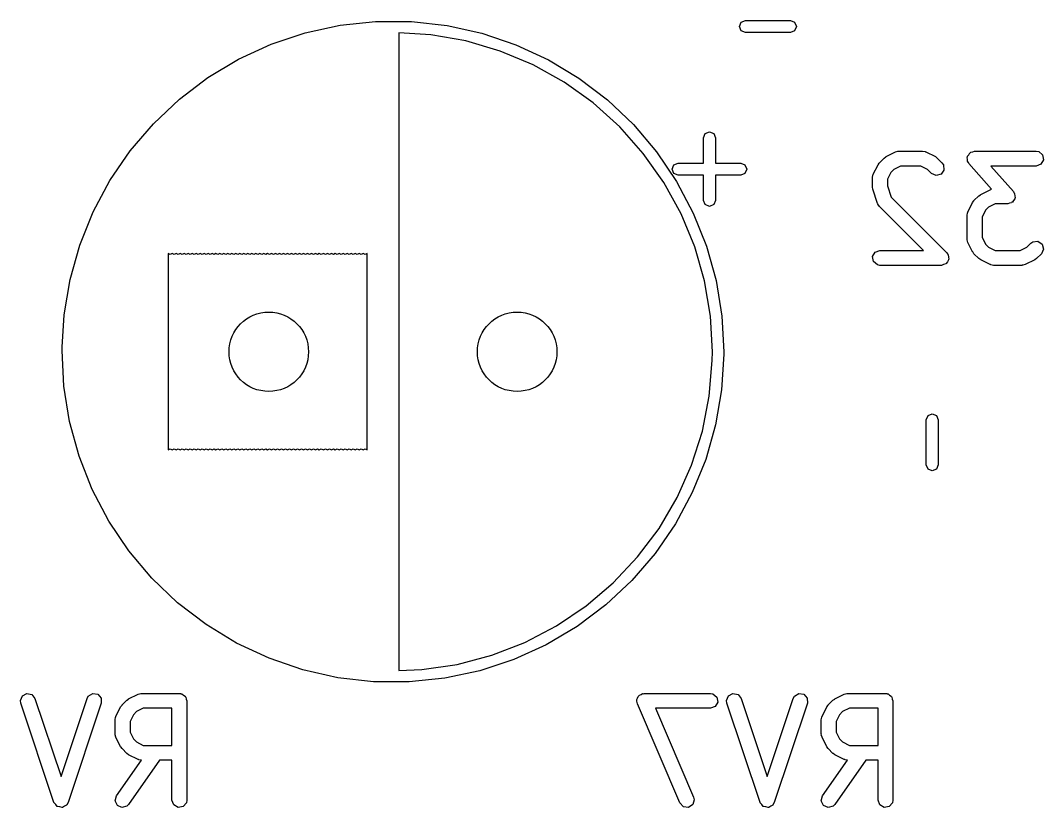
# Model space of a CAD drawing. Extents: x 62 to 228, y -146 to -46.
# Drawn here: x 179.98 to 190.28, y -111.42 to -103.49 of the extents above; entities that cross this region are included whole.
import ezdxf

# ---------------------------------------------------------------- set-up
doc = ezdxf.new("R2010")
doc.units = 0
doc.layers.add('BLACK', color=7, linetype='CONTINUOUS')

msp = doc.modelspace()

# ---------------------------------------------------------------- linework, layer by layer
at = {"layer": 'BLACK', "linetype": 'CONTINUOUS'}
for p, q in [((182.843, -103.62), (183.195, -103.543)), ((183.195, -103.543), (183.553, -103.505)), ((183.553, -103.505), (183.913, -103.506)), ((183.913, -103.506), (184.271, -103.545)), ((184.271, -103.545), (184.623, -103.623)), ((187.214, -103.554), (187.231, -103.512)), ((187.231, -103.597), (187.214, -103.554)), ((187.231, -103.512), (187.274, -103.494)), ((187.274, -103.494), (187.728, -103.494)), ((187.728, -103.494), (187.77, -103.512)), ((187.77, -103.512), (187.788, -103.554)), ((187.788, -103.554), (187.77, -103.597)), ((182.502, -103.734), (182.843, -103.62)), ((184.108, -103.638), (183.787, -103.618)), ((183.787, -103.618), (183.787, -110.04)), ((184.462, -103.7), (184.108, -103.638)), ((184.623, -103.623), (184.964, -103.739)), ((187.274, -103.614), (187.231, -103.597)), ((187.728, -103.614), (187.274, -103.614)), ((187.77, -103.597), (187.728, -103.614)), ((182.174, -103.885), (182.502, -103.734)), ((184.806, -103.802), (184.462, -103.7)), ((184.964, -103.739), (185.291, -103.89)), ((181.865, -104.07), (182.174, -103.885)), ((185.137, -103.941), (184.806, -103.802)), ((185.291, -103.89), (185.599, -104.076)), ((185.45, -104.116), (185.137, -103.941)), ((181.578, -104.287), (181.865, -104.07)), ((185.599, -104.076), (185.886, -104.295)), ((185.742, -104.325), (185.45, -104.116)), ((181.316, -104.534), (181.578, -104.287)), ((185.886, -104.295), (186.147, -104.542)), ((186.009, -104.565), (185.742, -104.325)), ((181.082, -104.808), (181.316, -104.534)), ((186.247, -104.833), (186.009, -104.565)), ((186.147, -104.542), (186.38, -104.817)), ((186.87, -104.634), (186.913, -104.617)), ((186.913, -104.617), (186.955, -104.634)), ((186.853, -104.676), (186.87, -104.634)), ((186.853, -104.931), (186.853, -104.676)), ((186.955, -104.634), (186.973, -104.676)), ((186.973, -104.676), (186.973, -104.931)), ((180.879, -105.105), (181.082, -104.808)), ((186.38, -104.817), (186.582, -105.115)), ((188.69, -104.866), (188.785, -104.819)), ((188.785, -104.819), (188.81, -104.811)), ((188.81, -104.811), (188.815, -104.812)), ((188.815, -104.812), (188.819, -104.811)), ((188.819, -104.811), (189.057, -104.811)), ((189.057, -104.811), (189.083, -104.815)), ((189.083, -104.815), (189.086, -104.818)), ((189.086, -104.818), (189.091, -104.819)), ((189.091, -104.819), (189.186, -104.866)), ((189.538, -104.826), (189.542, -104.822)), ((189.542, -104.822), (189.562, -104.818)), ((189.562, -104.818), (189.581, -104.811)), ((189.581, -104.811), (190.2, -104.811)), ((190.2, -104.811), (190.226, -104.815)), ((190.226, -104.815), (190.265, -104.848)), ((186.454, -105.127), (186.247, -104.833)), ((188.623, -104.928), (188.671, -104.88)), ((188.671, -104.88), (188.689, -104.868)), ((188.689, -104.868), (188.69, -104.866)), ((189.186, -104.866), (189.204, -104.88)), ((189.204, -104.88), (189.205, -104.88)), ((189.205, -104.88), (189.253, -104.928)), ((189.507, -104.873), (189.51, -104.868)), ((189.511, -104.893), (189.507, -104.873)), ((189.51, -104.862), (189.523, -104.846)), ((189.51, -104.868), (189.51, -104.862)), ((189.511, -104.913), (189.511, -104.893)), ((189.515, -104.92), (189.511, -104.913)), ((189.516, -104.923), (189.515, -104.92)), ((189.519, -104.926), (189.516, -104.923)), ((189.524, -104.935), (189.519, -104.926)), ((189.523, -104.846), (189.533, -104.828)), ((189.533, -104.828), (189.538, -104.826)), ((190.274, -104.899), (190.248, -104.943)), ((190.265, -104.848), (190.274, -104.899)), ((186.538, -104.992), (186.555, -104.949)), ((186.555, -105.034), (186.538, -104.992)), ((186.555, -104.949), (186.598, -104.931)), ((186.598, -104.931), (186.853, -104.931)), ((186.973, -104.931), (187.228, -104.931)), ((187.228, -104.931), (187.27, -104.949)), ((187.27, -104.949), (187.288, -104.992)), ((187.288, -104.992), (187.27, -105.034)), ((188.561, -105.043), (188.609, -104.948)), ((188.609, -104.948), (188.622, -104.93)), ((188.622, -104.93), (188.623, -104.928)), ((188.738, -105.026), (188.703, -105.094)), ((188.768, -104.995), (188.738, -105.026)), ((188.837, -104.961), (188.768, -104.995)), ((189.039, -104.961), (188.837, -104.961)), ((189.108, -104.995), (189.039, -104.961)), ((189.147, -105.034), (189.108, -104.995)), ((189.272, -105.001), (189.243, -105.043)), ((189.253, -104.928), (189.268, -104.949)), ((189.268, -104.949), (189.272, -105.001)), ((189.752, -105.195), (189.524, -104.935)), ((190.2, -104.961), (189.746, -104.961)), ((189.746, -104.961), (189.971, -105.217)), ((190.248, -104.943), (190.2, -104.961)), ((180.709, -105.423), (180.879, -105.105)), ((186.627, -105.441), (186.454, -105.127)), ((186.598, -105.051), (186.555, -105.034)), ((186.582, -105.115), (186.75, -105.434)), ((186.853, -105.051), (186.598, -105.051)), ((186.853, -105.306), (186.853, -105.051)), ((187.228, -105.051), (186.973, -105.051)), ((186.973, -105.051), (186.973, -105.306)), ((187.27, -105.034), (187.228, -105.051)), ((188.553, -105.076), (188.558, -105.051)), ((188.553, -105.172), (188.553, -105.076)), ((188.558, -105.051), (188.561, -105.047)), ((188.561, -105.047), (188.561, -105.043)), ((188.703, -105.094), (188.703, -105.159)), ((189.193, -105.056), (189.147, -105.034)), ((189.243, -105.043), (189.193, -105.056)), ((188.554, -105.173), (188.553, -105.172)), ((188.557, -105.195), (188.554, -105.173)), ((188.605, -105.338), (188.557, -105.195)), ((188.703, -105.159), (188.742, -105.274)), ((189.643, -105.247), (189.738, -105.2)), ((189.738, -105.2), (189.752, -105.195)), ((189.971, -105.217), (189.976, -105.227)), ((189.976, -105.227), (189.979, -105.229)), ((189.979, -105.229), (189.98, -105.232)), ((189.98, -105.232), (189.984, -105.24)), ((186.87, -105.349), (186.853, -105.306)), ((186.973, -105.306), (186.955, -105.349)), ((188.608, -105.342), (188.605, -105.338)), ((188.742, -105.274), (189.301, -105.833)), ((189.514, -105.424), (189.561, -105.329)), ((189.561, -105.329), (189.575, -105.311)), ((189.575, -105.309), (189.623, -105.261)), ((189.575, -105.311), (189.575, -105.309)), ((189.623, -105.261), (189.641, -105.249)), ((189.641, -105.249), (189.643, -105.247)), ((189.933, -105.335), (189.914, -105.342)), ((189.953, -105.331), (189.933, -105.335)), ((189.957, -105.326), (189.953, -105.331)), ((189.962, -105.324), (189.957, -105.326)), ((189.973, -105.307), (189.962, -105.324)), ((189.985, -105.291), (189.973, -105.307)), ((189.984, -105.24), (189.985, -105.26)), ((189.985, -105.26), (189.988, -105.28)), ((189.988, -105.28), (189.985, -105.285)), ((189.985, -105.285), (189.985, -105.291)), ((180.575, -105.757), (180.709, -105.423)), ((186.764, -105.773), (186.627, -105.441)), ((186.75, -105.434), (186.883, -105.768)), ((186.913, -105.367), (186.87, -105.349)), ((186.955, -105.349), (186.913, -105.367)), ((188.608, -105.346), (188.608, -105.342)), ((188.623, -105.367), (188.608, -105.346)), ((189.066, -105.811), (188.623, -105.367)), ((189.506, -105.457), (189.51, -105.432)), ((189.51, -105.432), (189.513, -105.428)), ((189.513, -105.428), (189.514, -105.424)), ((189.69, -105.406), (189.656, -105.475)), ((189.721, -105.376), (189.69, -105.406)), ((189.789, -105.342), (189.721, -105.376)), ((189.914, -105.342), (189.789, -105.342)), ((189.506, -105.695), (189.506, -105.457)), ((189.656, -105.475), (189.656, -105.678)), ((189.507, -105.7), (189.506, -105.695)), ((189.506, -105.704), (189.507, -105.7)), ((189.514, -105.729), (189.506, -105.704)), ((189.561, -105.824), (189.514, -105.729)), ((189.656, -105.678), (189.69, -105.746)), ((189.69, -105.746), (189.721, -105.777)), ((190.108, -105.777), (190.147, -105.738)), ((190.147, -105.738), (190.168, -105.723)), ((190.168, -105.723), (190.219, -105.718)), ((190.219, -105.718), (190.261, -105.748)), ((190.261, -105.748), (190.275, -105.797)), ((180.478, -106.104), (180.575, -105.757)), ((181.486, -105.85), (181.466, -105.842)), ((181.466, -105.842), (181.466, -107.819)), ((181.506, -105.842), (181.486, -105.85)), ((181.526, -105.85), (181.506, -105.842)), ((181.546, -105.842), (181.526, -105.85)), ((181.566, -105.85), (181.546, -105.842)), ((181.586, -105.842), (181.566, -105.85)), ((181.606, -105.85), (181.586, -105.842)), ((181.626, -105.842), (181.606, -105.85)), ((181.646, -105.85), (181.626, -105.842)), ((181.666, -105.842), (181.646, -105.85)), ((181.686, -105.85), (181.666, -105.842)), ((181.706, -105.842), (181.686, -105.85)), ((181.726, -105.85), (181.706, -105.842)), ((181.746, -105.842), (181.726, -105.85)), ((181.766, -105.85), (181.746, -105.842)), ((181.786, -105.842), (181.766, -105.85)), ((181.806, -105.85), (181.786, -105.842)), ((181.826, -105.842), (181.806, -105.85)), ((181.846, -105.85), (181.826, -105.842)), ((181.866, -105.842), (181.846, -105.85)), ((181.886, -105.85), (181.866, -105.842)), ((181.906, -105.842), (181.886, -105.85)), ((181.926, -105.85), (181.906, -105.842)), ((181.946, -105.842), (181.926, -105.85)), ((181.966, -105.85), (181.946, -105.842)), ((181.986, -105.842), (181.966, -105.85)), ((182.006, -105.85), (181.986, -105.842)), ((182.026, -105.842), (182.006, -105.85)), ((182.046, -105.85), (182.026, -105.842)), ((182.066, -105.842), (182.046, -105.85)), ((182.086, -105.85), (182.066, -105.842)), ((182.106, -105.842), (182.086, -105.85)), ((182.126, -105.85), (182.106, -105.842)), ((182.146, -105.842), (182.126, -105.85)), ((182.166, -105.85), (182.146, -105.842)), ((182.186, -105.842), (182.166, -105.85)), ((182.206, -105.85), (182.186, -105.842)), ((182.226, -105.842), (182.206, -105.85)), ((182.246, -105.85), (182.226, -105.842)), ((182.266, -105.842), (182.246, -105.85)), ((182.286, -105.85), (182.266, -105.842)), ((182.306, -105.842), (182.286, -105.85)), ((182.326, -105.85), (182.306, -105.842)), ((182.346, -105.842), (182.326, -105.85)), ((182.366, -105.85), (182.346, -105.842)), ((182.386, -105.842), (182.366, -105.85)), ((182.406, -105.85), (182.386, -105.842)), ((182.426, -105.842), (182.406, -105.85)), ((182.446, -105.85), (182.426, -105.842)), ((182.466, -105.842), (182.446, -105.85)), ((182.486, -105.85), (182.466, -105.842)), ((182.506, -105.842), (182.486, -105.85)), ((182.526, -105.85), (182.506, -105.842)), ((182.546, -105.842), (182.526, -105.85)), ((182.566, -105.85), (182.546, -105.842)), ((182.586, -105.842), (182.566, -105.85)), ((182.606, -105.85), (182.586, -105.842)), ((182.626, -105.842), (182.606, -105.85)), ((182.646, -105.85), (182.626, -105.842)), ((182.666, -105.842), (182.646, -105.85)), ((182.686, -105.85), (182.666, -105.842)), ((182.706, -105.842), (182.686, -105.85)), ((182.726, -105.85), (182.706, -105.842)), ((182.746, -105.842), (182.726, -105.85)), ((182.766, -105.85), (182.746, -105.842)), ((182.786, -105.842), (182.766, -105.85)), ((182.806, -105.85), (182.786, -105.842)), ((182.826, -105.842), (182.806, -105.85)), ((182.846, -105.85), (182.826, -105.842)), ((182.866, -105.842), (182.846, -105.85)), ((182.886, -105.85), (182.866, -105.842)), ((182.906, -105.842), (182.886, -105.85)), ((182.926, -105.85), (182.906, -105.842)), ((182.946, -105.842), (182.926, -105.85)), ((182.966, -105.85), (182.946, -105.842)), ((182.986, -105.842), (182.966, -105.85)), ((183.006, -105.85), (182.986, -105.842)), ((183.027, -105.842), (183.006, -105.85)), ((183.047, -105.85), (183.027, -105.842)), ((183.067, -105.842), (183.047, -105.85)), ((183.087, -105.85), (183.067, -105.842)), ((183.107, -105.842), (183.087, -105.85)), ((183.127, -105.85), (183.107, -105.842)), ((183.147, -105.842), (183.127, -105.85)), ((183.167, -105.85), (183.147, -105.842)), ((183.187, -105.842), (183.167, -105.85)), ((183.207, -105.85), (183.187, -105.842)), ((183.227, -105.842), (183.207, -105.85)), ((183.247, -105.85), (183.227, -105.842)), ((183.267, -105.842), (183.247, -105.85)), ((183.287, -105.85), (183.267, -105.842)), ((183.307, -105.842), (183.287, -105.85)), ((183.327, -105.85), (183.307, -105.842)), ((183.347, -105.842), (183.327, -105.85)), ((183.367, -105.85), (183.347, -105.842)), ((183.387, -105.842), (183.367, -105.85)), ((183.407, -105.85), (183.387, -105.842)), ((183.427, -105.842), (183.407, -105.85)), ((183.447, -105.85), (183.427, -105.842)), ((183.467, -105.842), (183.447, -105.85)), ((183.467, -107.819), (183.467, -105.842)), ((186.863, -106.118), (186.764, -105.773)), ((186.883, -105.768), (186.98, -106.115)), ((188.555, -105.873), (188.58, -105.828)), ((188.58, -105.828), (188.628, -105.811)), ((188.628, -105.811), (189.066, -105.811)), ((189.301, -105.833), (189.31, -105.846)), ((189.31, -105.846), (189.312, -105.848)), ((189.312, -105.848), (189.313, -105.85)), ((189.313, -105.85), (189.316, -105.854)), ((189.563, -105.825), (189.561, -105.824)), ((189.575, -105.844), (189.563, -105.825)), ((189.623, -105.891), (189.575, -105.844)), ((189.721, -105.777), (189.789, -105.811)), ((189.789, -105.811), (190.039, -105.811)), ((190.039, -105.811), (190.108, -105.777)), ((190.253, -105.844), (190.205, -105.891)), ((190.275, -105.797), (190.253, -105.844)), ((188.564, -105.923), (188.555, -105.873)), ((188.603, -105.956), (188.564, -105.923)), ((188.628, -105.961), (188.603, -105.956)), ((189.269, -105.953), (189.248, -105.961)), ((189.291, -105.947), (189.269, -105.953)), ((189.293, -105.945), (189.291, -105.947)), ((189.296, -105.943), (189.293, -105.945)), ((189.307, -105.924), (189.296, -105.943)), ((189.32, -105.905), (189.307, -105.924)), ((189.316, -105.854), (189.317, -105.877)), ((189.317, -105.877), (189.321, -105.899)), ((189.321, -105.899), (189.32, -105.902)), ((189.32, -105.902), (189.32, -105.905)), ((189.625, -105.892), (189.623, -105.891)), ((189.643, -105.905), (189.625, -105.892)), ((189.738, -105.953), (189.643, -105.905)), ((189.742, -105.953), (189.738, -105.953)), ((189.746, -105.956), (189.742, -105.953)), ((189.771, -105.961), (189.746, -105.956)), ((190.091, -105.953), (190.066, -105.96)), ((190.186, -105.905), (190.091, -105.953)), ((190.187, -105.904), (190.186, -105.905)), ((190.205, -105.891), (190.187, -105.904)), ((189.248, -105.961), (188.628, -105.961)), ((190.057, -105.961), (189.771, -105.961)), ((190.061, -105.959), (190.057, -105.961)), ((190.066, -105.96), (190.061, -105.959)), ((180.418, -106.459), (180.478, -106.104)), ((186.922, -106.472), (186.863, -106.118)), ((186.98, -106.115), (187.038, -106.471)), ((180.399, -106.786), (180.418, -106.459)), ((186.942, -106.831), (186.922, -106.472)), ((187.038, -106.471), (187.057, -106.831)), ((180.397, -106.819), (180.399, -106.786)), ((180.416, -107.179), (180.397, -106.819)), ((186.941, -106.92), (186.942, -106.831)), ((187.057, -106.854), (187.035, -107.213)), ((187.057, -106.831), (187.057, -106.854)), ((186.911, -107.278), (186.941, -106.92)), ((180.473, -107.534), (180.416, -107.179)), ((186.841, -107.63), (186.911, -107.278)), ((187.035, -107.213), (186.975, -107.568)), ((189.095, -107.516), (189.113, -107.474)), ((189.113, -107.474), (189.155, -107.456)), ((189.155, -107.456), (189.198, -107.474)), ((189.198, -107.474), (189.215, -107.516)), ((180.568, -107.882), (180.473, -107.534)), ((186.975, -107.568), (186.876, -107.915)), ((189.095, -107.97), (189.095, -107.516)), ((189.215, -107.516), (189.215, -107.97)), ((186.733, -107.972), (186.841, -107.63)), ((180.7, -108.217), (180.568, -107.882)), ((181.466, -107.819), (181.486, -107.81)), ((181.486, -107.81), (181.506, -107.819)), ((181.506, -107.819), (181.526, -107.81)), ((181.526, -107.81), (181.546, -107.819)), ((181.546, -107.819), (181.566, -107.81)), ((181.566, -107.81), (181.586, -107.819)), ((181.586, -107.819), (181.606, -107.81)), ((181.606, -107.81), (181.626, -107.819)), ((181.626, -107.819), (181.646, -107.81)), ((181.646, -107.81), (181.666, -107.819)), ((181.666, -107.819), (181.686, -107.81)), ((181.686, -107.81), (181.706, -107.819)), ((181.706, -107.819), (181.726, -107.81)), ((181.726, -107.81), (181.746, -107.819)), ((181.746, -107.819), (181.766, -107.81)), ((181.766, -107.81), (181.786, -107.819)), ((181.786, -107.819), (181.806, -107.81)), ((181.806, -107.81), (181.826, -107.819)), ((181.826, -107.819), (181.846, -107.81)), ((181.846, -107.81), (181.866, -107.819)), ((181.866, -107.819), (181.886, -107.81)), ((181.886, -107.81), (181.906, -107.819)), ((181.906, -107.819), (181.926, -107.81)), ((181.926, -107.81), (181.946, -107.819)), ((181.946, -107.819), (181.966, -107.81)), ((181.966, -107.81), (181.986, -107.819)), ((181.986, -107.819), (182.006, -107.81)), ((182.006, -107.81), (182.026, -107.819)), ((182.026, -107.819), (182.046, -107.81)), ((182.046, -107.81), (182.066, -107.819)), ((182.066, -107.819), (182.086, -107.81)), ((182.086, -107.81), (182.106, -107.819)), ((182.106, -107.819), (182.126, -107.81)), ((182.126, -107.81), (182.146, -107.819)), ((182.146, -107.819), (182.166, -107.81)), ((182.166, -107.81), (182.186, -107.819)), ((182.186, -107.819), (182.206, -107.81)), ((182.206, -107.81), (182.226, -107.819)), ((182.226, -107.819), (182.246, -107.81)), ((182.246, -107.81), (182.266, -107.819)), ((182.266, -107.819), (182.286, -107.81)), ((182.286, -107.81), (182.306, -107.819)), ((182.306, -107.819), (182.326, -107.81)), ((182.326, -107.81), (182.346, -107.819)), ((182.346, -107.819), (182.366, -107.81)), ((182.366, -107.81), (182.386, -107.819)), ((182.386, -107.819), (182.406, -107.81)), ((182.406, -107.81), (182.426, -107.819)), ((182.426, -107.819), (182.446, -107.81)), ((182.446, -107.81), (182.466, -107.819)), ((182.466, -107.819), (182.486, -107.81)), ((182.486, -107.81), (182.506, -107.819)), ((182.506, -107.819), (182.526, -107.81)), ((182.526, -107.81), (182.546, -107.819)), ((182.546, -107.819), (182.566, -107.81)), ((182.566, -107.81), (182.586, -107.819)), ((182.586, -107.819), (182.606, -107.81)), ((182.606, -107.81), (182.626, -107.819)), ((182.626, -107.819), (182.646, -107.81)), ((182.646, -107.81), (182.666, -107.819)), ((182.666, -107.819), (182.686, -107.81)), ((182.686, -107.81), (182.706, -107.819)), ((182.706, -107.819), (182.726, -107.81)), ((182.726, -107.81), (182.746, -107.819)), ((182.746, -107.819), (182.766, -107.81)), ((182.766, -107.81), (182.786, -107.819)), ((182.786, -107.819), (182.806, -107.81)), ((182.806, -107.81), (182.826, -107.819)), ((182.826, -107.819), (182.846, -107.81)), ((182.846, -107.81), (182.866, -107.819)), ((182.866, -107.819), (182.886, -107.81)), ((182.886, -107.81), (182.906, -107.819)), ((182.906, -107.819), (182.926, -107.81)), ((182.926, -107.81), (182.946, -107.819)), ((182.946, -107.819), (182.966, -107.81)), ((182.966, -107.81), (182.986, -107.819)), ((182.986, -107.819), (183.006, -107.81)), ((183.006, -107.81), (183.027, -107.819)), ((183.027, -107.819), (183.047, -107.81)), ((183.047, -107.81), (183.067, -107.819)), ((183.067, -107.819), (183.087, -107.81)), ((183.087, -107.81), (183.107, -107.819)), ((183.107, -107.819), (183.127, -107.81)), ((183.127, -107.81), (183.147, -107.819)), ((183.147, -107.819), (183.167, -107.81)), ((183.167, -107.81), (183.187, -107.819)), ((183.187, -107.819), (183.207, -107.81)), ((183.207, -107.81), (183.227, -107.819)), ((183.227, -107.819), (183.247, -107.81)), ((183.247, -107.81), (183.267, -107.819)), ((183.267, -107.819), (183.287, -107.81)), ((183.287, -107.81), (183.307, -107.819)), ((183.307, -107.819), (183.327, -107.81)), ((183.327, -107.81), (183.347, -107.819)), ((183.347, -107.819), (183.367, -107.81)), ((183.367, -107.81), (183.387, -107.819)), ((183.387, -107.819), (183.407, -107.81)), ((183.407, -107.81), (183.427, -107.819)), ((183.427, -107.819), (183.447, -107.81)), ((183.447, -107.81), (183.467, -107.819)), ((186.587, -108.3), (186.733, -107.972)), ((186.876, -107.915), (186.74, -108.248)), ((189.113, -108.012), (189.095, -107.97)), ((189.155, -108.03), (189.113, -108.012)), ((189.198, -108.012), (189.155, -108.03)), ((189.215, -107.97), (189.198, -108.012)), ((180.867, -108.536), (180.7, -108.217)), ((186.405, -108.61), (186.587, -108.3)), ((186.74, -108.248), (186.57, -108.565)), ((181.068, -108.835), (180.867, -108.536)), ((186.19, -108.897), (186.405, -108.61)), ((186.57, -108.565), (186.366, -108.862)), ((181.3, -109.11), (181.068, -108.835)), ((185.945, -109.159), (186.19, -108.897)), ((186.366, -108.862), (186.131, -109.135)), ((181.56, -109.359), (181.3, -109.11)), ((186.131, -109.135), (185.868, -109.381)), ((185.671, -109.391), (185.945, -109.159)), ((181.846, -109.578), (181.56, -109.359)), ((185.374, -109.592), (185.671, -109.391)), ((185.868, -109.381), (185.58, -109.598)), ((182.154, -109.765), (181.846, -109.578)), ((185.056, -109.758), (185.374, -109.592)), ((185.58, -109.598), (185.27, -109.782)), ((182.48, -109.918), (182.154, -109.765)), ((184.721, -109.888), (185.056, -109.758)), ((185.27, -109.782), (184.942, -109.931)), ((182.821, -110.035), (182.48, -109.918)), ((184.374, -109.98), (184.721, -109.888)), ((184.942, -109.931), (184.6, -110.044)), ((183.172, -110.114), (182.821, -110.035)), ((183.787, -110.04), (184.019, -110.032)), ((184.019, -110.032), (184.374, -109.98)), ((184.6, -110.044), (184.248, -110.12)), ((183.53, -110.155), (183.172, -110.114)), ((183.89, -110.157), (183.53, -110.155)), ((184.248, -110.12), (183.89, -110.157)), ((179.997, -110.297), (180.042, -110.273)), ((180.042, -110.273), (180.093, -110.283)), ((180.661, -110.3), (180.705, -110.273)), ((180.705, -110.273), (180.756, -110.281)), ((181.067, -110.327), (181.163, -110.28)), ((181.163, -110.28), (181.188, -110.272)), ((181.188, -110.272), (181.192, -110.273)), ((181.192, -110.273), (181.196, -110.272)), ((181.196, -110.272), (181.577, -110.272)), ((181.577, -110.272), (181.587, -110.274)), ((181.587, -110.274), (181.59, -110.273)), ((181.59, -110.273), (181.593, -110.275)), ((181.593, -110.275), (181.603, -110.276)), ((181.603, -110.276), (181.618, -110.289)), ((186.224, -110.283), (186.238, -110.274)), ((186.238, -110.274), (186.247, -110.275)), ((186.247, -110.275), (186.255, -110.272)), ((186.255, -110.272), (186.922, -110.272)), ((186.922, -110.272), (186.948, -110.276)), ((186.948, -110.276), (186.987, -110.309)), ((187.104, -110.297), (187.149, -110.273)), ((187.149, -110.273), (187.2, -110.283)), ((187.768, -110.3), (187.812, -110.273)), ((187.812, -110.273), (187.863, -110.281)), ((188.174, -110.327), (188.27, -110.28)), ((188.27, -110.28), (188.295, -110.272)), ((188.295, -110.272), (188.299, -110.273)), ((188.299, -110.273), (188.303, -110.272)), ((188.303, -110.272), (188.684, -110.272)), ((188.684, -110.272), (188.694, -110.274)), ((188.694, -110.274), (188.697, -110.273)), ((188.697, -110.273), (188.7, -110.275)), ((188.7, -110.275), (188.71, -110.276)), ((188.71, -110.276), (188.725, -110.289)), ((179.978, -110.345), (179.997, -110.297)), ((179.982, -110.371), (179.978, -110.345)), ((180.315, -111.371), (179.982, -110.371)), ((180.093, -110.283), (180.124, -110.323)), ((180.124, -110.323), (180.387, -111.11)), ((180.387, -111.11), (180.649, -110.323)), ((180.791, -110.371), (180.458, -111.371)), ((180.649, -110.323), (180.661, -110.3)), ((180.756, -110.281), (180.79, -110.319)), ((180.79, -110.319), (180.791, -110.371)), ((181, -110.389), (181.048, -110.341)), ((181.048, -110.341), (181.066, -110.329)), ((181.066, -110.329), (181.067, -110.327)), ((181.618, -110.289), (181.635, -110.299)), ((181.635, -110.299), (181.637, -110.305)), ((181.637, -110.305), (181.642, -110.309)), ((181.642, -110.309), (181.645, -110.329)), ((181.645, -110.329), (181.652, -110.347)), ((181.652, -110.347), (181.652, -111.347)), ((186.181, -110.351), (186.183, -110.343)), ((186.187, -110.376), (186.181, -110.351)), ((186.182, -110.334), (186.19, -110.319)), ((186.183, -110.343), (186.182, -110.334)), ((186.615, -111.376), (186.187, -110.376)), ((186.19, -110.319), (186.195, -110.302)), ((186.195, -110.302), (186.203, -110.297)), ((186.203, -110.297), (186.207, -110.289)), ((186.207, -110.289), (186.224, -110.283)), ((186.996, -110.36), (186.97, -110.404)), ((186.987, -110.309), (186.996, -110.36)), ((187.085, -110.345), (187.104, -110.297)), ((187.089, -110.371), (187.085, -110.345)), ((187.422, -111.371), (187.089, -110.371)), ((187.2, -110.283), (187.231, -110.323)), ((187.231, -110.323), (187.494, -111.11)), ((187.494, -111.11), (187.756, -110.323)), ((187.898, -110.371), (187.565, -111.371)), ((187.756, -110.323), (187.768, -110.3)), ((187.863, -110.281), (187.897, -110.319)), ((187.897, -110.319), (187.898, -110.371)), ((188.107, -110.389), (188.155, -110.341)), ((188.155, -110.341), (188.173, -110.329)), ((188.173, -110.329), (188.174, -110.327)), ((188.725, -110.289), (188.742, -110.299)), ((188.742, -110.299), (188.744, -110.305)), ((188.744, -110.305), (188.749, -110.309)), ((188.749, -110.309), (188.752, -110.329)), ((188.752, -110.329), (188.759, -110.347)), ((188.759, -110.347), (188.759, -111.347)), ((180.939, -110.504), (180.986, -110.409)), ((180.986, -110.409), (181, -110.391)), ((181, -110.391), (181, -110.389)), ((181.145, -110.456), (181.115, -110.487)), ((181.214, -110.422), (181.145, -110.456)), ((181.502, -110.422), (181.214, -110.422)), ((181.502, -110.796), (181.502, -110.422)), ((186.922, -110.422), (186.369, -110.422)), ((186.369, -110.422), (186.753, -111.317)), ((186.97, -110.404), (186.922, -110.422)), ((188.046, -110.504), (188.093, -110.409)), ((188.093, -110.409), (188.107, -110.391)), ((188.107, -110.391), (188.107, -110.389)), ((188.252, -110.456), (188.222, -110.487)), ((188.321, -110.422), (188.252, -110.456)), ((188.609, -110.422), (188.321, -110.422)), ((188.609, -110.796), (188.609, -110.422)), ((180.931, -110.537), (180.935, -110.512)), ((180.931, -110.68), (180.931, -110.537)), ((180.935, -110.512), (180.938, -110.508)), ((180.938, -110.508), (180.939, -110.504)), ((181.115, -110.487), (181.081, -110.555)), ((181.081, -110.555), (181.081, -110.663)), ((188.038, -110.537), (188.042, -110.512)), ((188.038, -110.68), (188.038, -110.537)), ((188.042, -110.512), (188.045, -110.508)), ((188.045, -110.508), (188.046, -110.504)), ((188.222, -110.487), (188.188, -110.555)), ((188.188, -110.555), (188.188, -110.663)), ((180.932, -110.684), (180.931, -110.68)), ((180.931, -110.689), (180.932, -110.684)), ((180.939, -110.714), (180.931, -110.689)), ((181.081, -110.663), (181.115, -110.731)), ((188.039, -110.684), (188.038, -110.68)), ((188.038, -110.689), (188.039, -110.684)), ((188.046, -110.714), (188.038, -110.689)), ((188.188, -110.663), (188.222, -110.731)), ((180.986, -110.809), (180.939, -110.714)), ((181.115, -110.731), (181.145, -110.761)), ((181.145, -110.761), (181.214, -110.796)), ((188.093, -110.809), (188.046, -110.714)), ((188.222, -110.731), (188.252, -110.761)), ((188.252, -110.761), (188.321, -110.796)), ((180.987, -110.81), (180.986, -110.809)), ((181, -110.828), (180.987, -110.81)), ((181.048, -110.876), (181, -110.828)), ((181.049, -110.877), (181.048, -110.876)), ((181.067, -110.89), (181.049, -110.877)), ((181.163, -110.938), (181.067, -110.89)), ((181.214, -110.796), (181.502, -110.796)), ((188.094, -110.81), (188.093, -110.809)), ((188.107, -110.828), (188.094, -110.81)), ((188.155, -110.876), (188.107, -110.828)), ((188.156, -110.877), (188.155, -110.876)), ((188.174, -110.89), (188.156, -110.877)), ((188.27, -110.938), (188.174, -110.89)), ((188.321, -110.796), (188.609, -110.796)), ((180.944, -111.304), (181.195, -110.946)), ((181.378, -110.946), (181.067, -111.39)), ((181.167, -110.938), (181.163, -110.938)), ((181.17, -110.941), (181.167, -110.938)), ((181.195, -110.946), (181.17, -110.941)), ((181.502, -110.946), (181.378, -110.946)), ((181.502, -111.347), (181.502, -110.946)), ((188.051, -111.304), (188.302, -110.946)), ((188.485, -110.946), (188.174, -111.39)), ((188.274, -110.938), (188.27, -110.938)), ((188.277, -110.941), (188.274, -110.938)), ((188.302, -110.946), (188.277, -110.941)), ((188.609, -110.946), (188.485, -110.946)), ((188.609, -111.347), (188.609, -110.946)), ((180.931, -111.353), (180.944, -111.304)), ((188.038, -111.353), (188.051, -111.304)), ((180.317, -111.372), (180.315, -111.371)), ((180.317, -111.374), (180.317, -111.372)), ((180.333, -111.392), (180.317, -111.374)), ((180.347, -111.411), (180.333, -111.392)), ((180.349, -111.411), (180.347, -111.411)), ((180.351, -111.413), (180.349, -111.411)), ((180.374, -111.416), (180.351, -111.413)), ((180.422, -111.408), (180.402, -111.42)), ((180.443, -111.397), (180.422, -111.408)), ((180.445, -111.394), (180.443, -111.395)), ((180.443, -111.395), (180.443, -111.397)), ((180.458, -111.371), (180.445, -111.394)), ((180.953, -111.4), (180.931, -111.353)), ((180.999, -111.422), (180.953, -111.4)), ((181.049, -111.408), (180.999, -111.422)), ((181.067, -111.39), (181.049, -111.408)), ((181.52, -111.395), (181.502, -111.347)), ((181.564, -111.421), (181.52, -111.395)), ((181.615, -111.412), (181.564, -111.421)), ((181.648, -111.373), (181.615, -111.412)), ((181.652, -111.347), (181.648, -111.373)), ((186.65, -111.414), (186.615, -111.376)), ((186.744, -111.392), (186.701, -111.42)), ((186.759, -111.343), (186.744, -111.392)), ((186.753, -111.317), (186.759, -111.343)), ((187.424, -111.372), (187.422, -111.371)), ((187.424, -111.374), (187.424, -111.372)), ((187.44, -111.392), (187.424, -111.374)), ((187.454, -111.411), (187.44, -111.392)), ((187.456, -111.411), (187.454, -111.411)), ((187.458, -111.413), (187.456, -111.411)), ((187.481, -111.416), (187.458, -111.413)), ((187.529, -111.408), (187.509, -111.42)), ((187.55, -111.397), (187.529, -111.408)), ((187.552, -111.394), (187.55, -111.395)), ((187.55, -111.395), (187.55, -111.397)), ((187.565, -111.371), (187.552, -111.394)), ((188.06, -111.4), (188.038, -111.353)), ((188.106, -111.422), (188.06, -111.4)), ((188.156, -111.408), (188.106, -111.422)), ((188.174, -111.39), (188.156, -111.408)), ((188.627, -111.395), (188.609, -111.347)), ((188.671, -111.421), (188.627, -111.395)), ((188.722, -111.412), (188.671, -111.421)), ((188.755, -111.373), (188.722, -111.412)), ((188.759, -111.347), (188.755, -111.373)), ((180.398, -111.421), (180.374, -111.416)), ((180.399, -111.42), (180.398, -111.421)), ((180.402, -111.42), (180.399, -111.42)), ((186.701, -111.42), (186.65, -111.414)), ((187.505, -111.421), (187.481, -111.416)), ((187.506, -111.42), (187.505, -111.421)), ((187.509, -111.42), (187.506, -111.42))]:
    msp.add_line(p, q, dxfattribs=at)
at = {"layer": 'BLACK'}
for centre in [(182.477, -106.831), (184.977, -106.831)]:
    msp.add_circle(centre, 0.4, dxfattribs=at)

doc.saveas('drawing.dxf')
